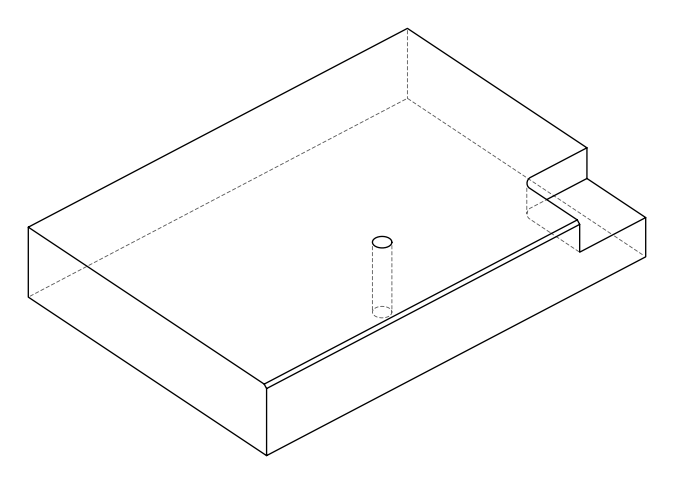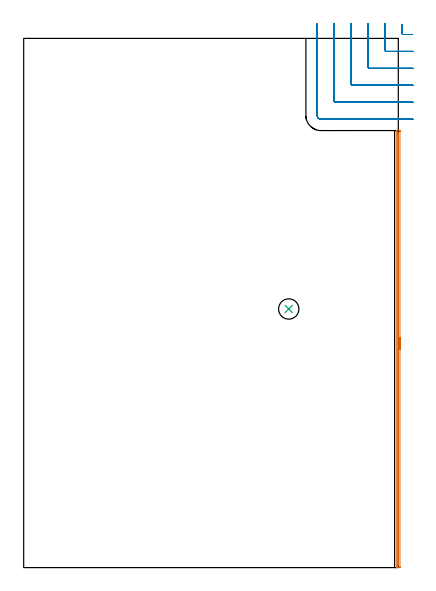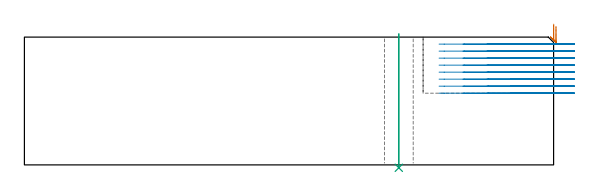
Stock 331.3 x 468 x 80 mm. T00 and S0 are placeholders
(PLAN: 3 operations, 2 tool changes, 16.8 min)
(1 AREA_MILL | FG_CHAMFER_SURFACE | UGT0205_001 | 6.33 min | 2118 mm3)
(2 MILL_CORNER_NOTCH_RECTANGULAR | CORNER_NOTCH_RECTANGULAR | UGT0201_094 | Follow Part, ap 5, ae 75% | 10.16 min | 232394 mm3)
(3 INDEXABLE_INSERT_DRILL_THROUGH_HOLE_FROM_SOLID | STEP1HOLE | NXT0302_007 | 0.34 min | 20346 mm3)
(TOOL UGT0205_001 | Chamfer Mill 20 x 3 x 45 deg. | D20 FL50 Z2)
(TOOL UGT0201_094 | End mill 20 mm | D20 FL38 Z4)
(TOOL NXT0302_007 | Index. Insert Drill 18mm [880-D1800L25-05] | D18 PA176 FL90 Z2)
(OP 1 AREA_MILL)
G17 G21 G94 G90
T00 M6
G54
G17 G0 G90 X332.8 Y203.25 S1061 M3
G43 Z90. H0
Z86.7
G94 G1 Y203.212 Z85.828 F250.
Y203.098 Z84.963
Y202.909 Z84.112
Y202.647 Z83.28
Y202.313 Z82.474
Y201.91 Z81.7
Y201.442 Z80.964
Y200.91 Z80.272
Y200.321 Z79.629
Y199.678 Z79.04
Y198.986 Z78.508
Y198.25 Z78.04
Y197.476 Z77.637
Y196.67 Z77.303
Y195.838 Z77.041
Y194.986 Z76.852
Y194.122 Z76.738
Y193.25 Z76.7
Y0.625
X332.797 Y0.28
X332.792 Y0.01 Z76.703
X332.46 Y0. Z77.034
X331.935 Z77.562
X331.587 Z77.909
X331.061 Z78.435
X330.713 Z78.781
X329.771 Z79.729
X329.634 Y0.002 Z79.858
X329.502 Y0.01 Z79.988
X329.5 Y0.178 Z80.
Y386.322
X329.502 Y386.49 Z79.988
X329.634 Y386.498 Z79.858
X329.771 Y386.5 Z79.729
X330.017 Z79.482
X330.713 Z78.781
X331.935 Z77.562
X332.46 Y386.496 Z77.034
X332.792 Y386.49 Z76.703
X332.797 Y386.22 Z76.7
X332.8 Y385.875
Y385.527
Y193.25
X331.386 Z78.114
Y2.619
X331.385 Y2.413 Z78.115
X331.384 Y2.304 Z78.116
X331.379 Y2.024 Z78.121
X331.111 Y2.006 Z78.389
X330.962 Y2.004 Z78.538
X330.93 Y2.007 Z78.57
X330.921 Y2.011 Z78.579
X330.919 Y2.021 Z78.581
X330.916 Y2.058 Z78.584
X330.914 Y2.207 Z78.586
Y2.413
Y383.882
X330.915 Y384.087 Z78.585
X330.918 Y384.328 Z78.582
X330.921 Y384.448 Z78.579
X330.926 Y384.491 Z78.574
X330.949 Y384.492 Z78.551
X331.185 Y384.499 Z78.315
X331.338 Y384.496 Z78.162
X331.37 Y384.493 Z78.13
X331.379 Y384.489 Z78.121
X331.381 Y384.479 Z78.119
X331.384 Y384.442 Z78.116
X331.386 Y384.293 Z78.114
Y384.087
Y193.25
Y192.378 Z78.152
Y191.514 Z78.266
Y190.662 Z78.455
Y189.83 Z78.717
Y189.024 Z79.051
Y188.25 Z79.454
Y187.514 Z79.923
Y186.822 Z80.454
Y186.179 Z81.043
Y185.59 Z81.686
Y185.058 Z82.378
Y184.59 Z83.114
Y184.187 Z83.888
Y183.853 Z84.694
Y183.591 Z85.526
Y183.402 Z86.378
Y183.288 Z87.243
Y183.25 Z88.114
G0 Z90.
M5
M2
(OP 2 MILL_CORNER_NOTCH_RECTANGULAR)
G17 G21 G94 G90
T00 M6
G54
G17 G0 G90 X334.6 Y480.44 S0 M3
G43 Z90. H0
Z75.612
G94 G1 Y477.44 F250.
Y472.494 F500.
G3 X335.594 Y471.5 R1.
G1 X340.667
X343.667 F250.
G0 Z90.
X319.6 Y481.
Z75.612
G1 Y478.
Y457.494 F500.
G3 X320.594 Y456.5 R1.
G1 X341.3
X344.3 F250.
G0 Z90.
X304.6 Y481.
Z75.612
G1 Y478.
Y442.494 F500.
G3 X305.594 Y441.5 R1.
G1 X341.3
X344.3 F250.
G0 Z90.
X289.6 Y481.
Z75.612
G1 Y478.
Y427.495 F500.
G3 X290.595 Y426.5 R1.
G1 X341.3
X344.3 F250.
G0 Z90.
X274.6 Y481.
Z75.612
G1 Y478.
Y412.495 F500.
G3 X275.595 Y411.5 R1.
G1 X341.3
X344.3 F250.
G0 Z90.
X259.6 Y481.
Z75.612
G1 Y478.
Y399.7 F500.
G3 X262.8 Y396.5 R3.2
G1 X341.3
X344.3 F250.
G0 Z90.
X334.6 Y480.44
Z71.225
G1 Y477.44
Y472.494 F500.
G3 X335.594 Y471.5 R1.
G1 X340.667
X343.667 F250.
G0 Z90.
X319.6 Y481.
Z71.225
G1 Y478.
Y457.494 F500.
G3 X320.594 Y456.5 R1.
G1 X341.3
X344.3 F250.
G0 Z90.
X304.6 Y481.
Z71.225
G1 Y478.
Y442.494 F500.
G3 X305.594 Y441.5 R1.
G1 X341.3
X344.3 F250.
G0 Z90.
X289.6 Y481.
Z71.225
G1 Y478.
Y427.495 F500.
G3 X290.595 Y426.5 R1.
G1 X341.3
X344.3 F250.
G0 Z90.
X274.6 Y481.
Z71.225
G1 Y478.
Y412.495 F500.
G3 X275.595 Y411.5 R1.
G1 X341.3
X344.3 F250.
G0 Z90.
X259.6 Y481.
Z71.225
G1 Y478.
Y399.7 F500.
G3 X262.8 Y396.5 R3.2
G1 X341.3
X344.3 F250.
G0 Z90.
X334.6 Y480.44
Z66.837
G1 Y477.44
Y472.494 F500.
G3 X335.594 Y471.5 R1.
G1 X340.667
X343.667 F250.
G0 Z90.
X319.6 Y481.
Z66.837
G1 Y478.
Y457.494 F500.
G3 X320.594 Y456.5 R1.
G1 X341.3
X344.3 F250.
G0 Z90.
X304.6 Y481.
Z66.837
G1 Y478.
Y442.494 F500.
G3 X305.594 Y441.5 R1.
G1 X341.3
X344.3 F250.
G0 Z90.
X289.6 Y481.
Z66.837
G1 Y478.
Y427.495 F500.
G3 X290.595 Y426.5 R1.
G1 X341.3
X344.3 F250.
G0 Z90.
X274.6 Y481.
Z66.837
G1 Y478.
Y412.495 F500.
G3 X275.595 Y411.5 R1.
G1 X341.3
X344.3 F250.
G0 Z90.
X259.6 Y481.
Z66.837
G1 Y478.
Y399.7 F500.
G3 X262.8 Y396.5 R3.2
G1 X341.3
X344.3 F250.
G0 Z90.
X334.6 Y480.44
Z62.45
G1 Y477.44
Y472.494 F500.
G3 X335.594 Y471.5 R1.
G1 X340.667
X343.667 F250.
G0 Z90.
X319.6 Y481.
Z62.45
G1 Y478.
Y457.494 F500.
G3 X320.594 Y456.5 R1.
G1 X341.3
X344.3 F250.
G0 Z90.
X304.6 Y481.
Z62.45
G1 Y478.
Y442.494 F500.
G3 X305.594 Y441.5 R1.
G1 X341.3
X344.3 F250.
G0 Z90.
X289.6 Y481.
Z62.45
G1 Y478.
Y427.495 F500.
G3 X290.595 Y426.5 R1.
G1 X341.3
X344.3 F250.
G0 Z90.
X274.6 Y481.
Z62.45
G1 Y478.
Y412.495 F500.
G3 X275.595 Y411.5 R1.
G1 X341.3
X344.3 F250.
G0 Z90.
X259.6 Y481.
Z62.45
G1 Y478.
Y399.7 F500.
G3 X262.8 Y396.5 R3.2
G1 X341.3
X344.3 F250.
G0 Z90.
X334.6 Y480.44
Z58.062
G1 Y477.44
Y472.494 F500.
G3 X335.594 Y471.5 R1.
G1 X340.667
X343.667 F250.
G0 Z90.
X319.6 Y481.
Z58.062
G1 Y478.
Y457.494 F500.
G3 X320.594 Y456.5 R1.
G1 X341.3
X344.3 F250.
G0 Z90.
X304.6 Y481.
Z58.062
G1 Y478.
Y442.494 F500.
G3 X305.594 Y441.5 R1.
G1 X341.3
X344.3 F250.
G0 Z90.
X289.6 Y481.
Z58.062
G1 Y478.
Y427.495 F500.
G3 X290.595 Y426.5 R1.
G1 X341.3
X344.3 F250.
G0 Z90.
X274.6 Y481.
Z58.062
G1 Y478.
Y412.495 F500.
G3 X275.595 Y411.5 R1.
G1 X341.3
X344.3 F250.
G0 Z90.
X259.6 Y481.
Z58.062
G1 Y478.
Y399.7 F500.
G3 X262.8 Y396.5 R3.2
G1 X341.3
X344.3 F250.
G0 Z90.
X334.6 Y480.44
Z53.675
G1 Y477.44
Y472.494 F500.
G3 X335.594 Y471.5 R1.
G1 X340.667
X343.667 F250.
G0 Z90.
X319.6 Y481.
Z53.675
G1 Y478.
Y457.494 F500.
G3 X320.594 Y456.5 R1.
G1 X341.3
X344.3 F250.
G0 Z90.
X304.6 Y481.
Z53.675
G1 Y478.
Y442.494 F500.
G3 X305.594 Y441.5 R1.
G1 X341.3
X344.3 F250.
G0 Z90.
X289.6 Y481.
Z53.675
G1 Y478.
Y427.495 F500.
G3 X290.595 Y426.5 R1.
G1 X341.3
X344.3 F250.
G0 Z90.
X274.6 Y481.
Z53.675
G1 Y478.
Y412.495 F500.
G3 X275.595 Y411.5 R1.
G1 X341.3
X344.3 F250.
G0 Z90.
X259.6 Y481.
Z53.675
G1 Y478.
Y399.7 F500.
G3 X262.8 Y396.5 R3.2
G1 X341.3
X344.3 F250.
G0 Z90.
X334.6 Y480.44
Z49.287
G1 Y477.44
Y472.494 F500.
G3 X335.594 Y471.5 R1.
G1 X340.667
X343.667 F250.
G0 Z90.
X319.6 Y481.
Z49.287
G1 Y478.
Y457.494 F500.
G3 X320.594 Y456.5 R1.
G1 X341.3
X344.3 F250.
G0 Z90.
X304.6 Y481.
Z49.287
G1 Y478.
Y442.494 F500.
G3 X305.594 Y441.5 R1.
G1 X341.3
X344.3 F250.
G0 Z90.
X289.6 Y481.
Z49.287
G1 Y478.
Y427.495 F500.
G3 X290.595 Y426.5 R1.
G1 X341.3
X344.3 F250.
G0 Z90.
X274.6 Y481.
Z49.287
G1 Y478.
Y412.495 F500.
G3 X275.595 Y411.5 R1.
G1 X341.3
X344.3 F250.
G0 Z90.
X259.6 Y481.
Z49.287
G1 Y478.
Y399.7 F500.
G3 X262.8 Y396.5 R3.2
G1 X341.3
X344.3 F250.
G0 Z90.
X334.6 Y480.44
Z44.9
G1 Y477.44
Y472.494 F500.
G3 X335.594 Y471.5 R1.
G1 X340.667
X343.667 F250.
G0 Z90.
X319.6 Y481.
Z44.9
G1 Y478.
Y457.494 F500.
G3 X320.594 Y456.5 R1.
G1 X341.3
X344.3 F250.
G0 Z90.
X304.6 Y481.
Z44.9
G1 Y478.
Y442.494 F500.
G3 X305.594 Y441.5 R1.
G1 X341.3
X344.3 F250.
G0 Z90.
X289.6 Y481.
Z44.9
G1 Y478.
Y427.495 F500.
G3 X290.595 Y426.5 R1.
G1 X341.3
X344.3 F250.
G0 Z90.
X274.6 Y481.
Z44.9
G1 Y478.
Y412.495 F500.
G3 X275.595 Y411.5 R1.
G1 X341.3
X344.3 F250.
G0 Z90.
X259.6 Y481.
Z44.9
G1 Y478.
Y399.7 F500.
G3 X262.8 Y396.5 R3.2
G1 X341.3
X344.3 F250.
G0 Z90.
M5
M2
(OP 3 INDEXABLE_INSERT_DRILL_THROUGH_HOLE_FROM_SOLID)
G17 G21 G94 G90
T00 M6
G54
G17 G0 G90 X234.4 Y228.7 S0 M3
G43 Z90. H1
G94 G81 G98 Z-1.814 F250. R82.
G80
M5
M2
